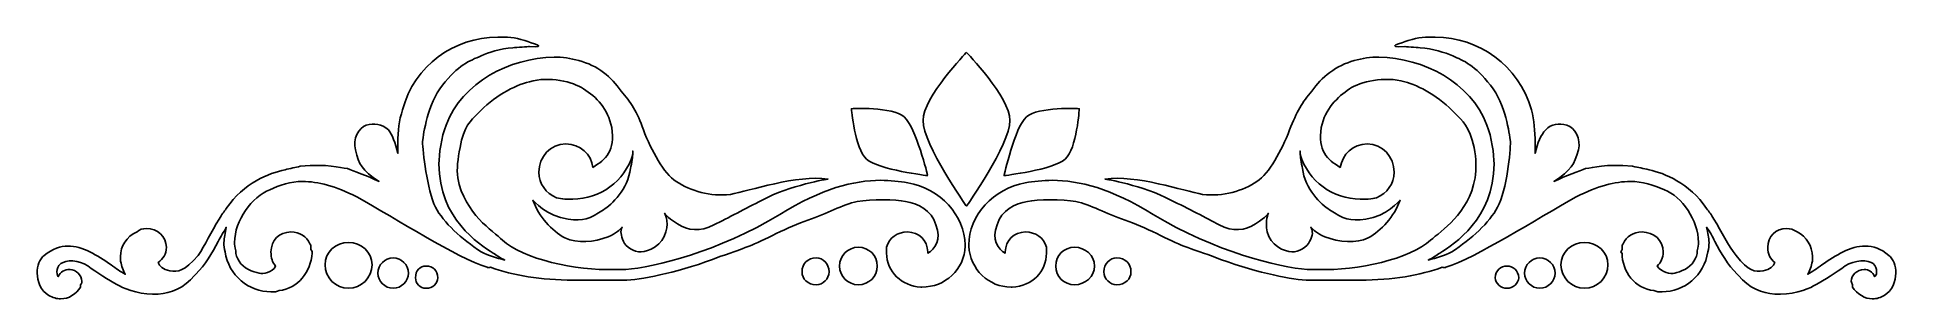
# Model space of a CAD drawing. Header units: centimetres. Extents: x -18.9 to 18.9, y -2.7 to 2.7.
import ezdxf

# ---------------------------------------------------------------- set-up
doc = ezdxf.new("R2010")
doc.units = ezdxf.units.CM
doc.header["$MEASUREMENT"] = 0
doc.layers.add('Layer 1', color=7, linetype='Continuous')

msp = doc.modelspace()

# ---------------------------------------------------------------- linework, layer by layer
at = {"layer": 'Layer 1'}
for points, knots in [([(-1.19519, -0.29867), (-1.36241, -0.27473), (-1.55365, -0.25102), (-1.74491, -0.25102), (-1.74491, -0.25102), (-2.29466, -0.25102), (-2.93974, -0.41829), (-3.80003, -0.9441), (-3.80003, -0.9441), (-5.04288, -1.70872), (-6.35731, -2.0196), (-6.93071, -2.06726), (-6.93071, -2.06726), (-7.00268, -2.06726), (-7.0743, -2.06726), (-7.16997, -2.06726), (-7.16997, -2.06726), (-7.93459, -2.09126), (-9.03385, -1.85205), (-9.44033, -1.46986), (-9.44033, -1.46986), (-9.63157, -1.27862), (-10.20535, -0.94411), (-10.34859, -0.20306), (-10.34859, -0.20306), (-10.37256, -0.01182), (-10.34859, 0.1791), (-10.30062, 0.41837), (-10.30062, 0.41837), (-10.22897, 0.84848), (-10.08538, 0.9678), (-9.94211, 1.11139), (-9.94211, 1.11139), (-9.63157, 1.4459), (-9.20144, 1.68485), (-8.89058, 1.75644), (-8.89058, 1.75644), (-8.48442, 1.87606), (-8.00626, 1.75644), (-7.79134, 1.61317), (-7.79134, 1.61317), (-7.52842, 1.44587), (-7.28924, 1.20698), (-7.21793, 0.82453), (-7.21793, 0.82453), (-7.14596, 0.34669), (-7.3372, 0.17911), (-7.60009, 0.01189), (-7.60009, 0.01189), (-7.62374, 0.27473), (-7.86301, 0.48997), (-8.14955, 0.48997), (-8.14955, 0.48997), (-8.46041, 0.48997), (-8.6993, 0.22708), (-8.6993, -0.08381), (-8.6993, -0.08381), (-8.6993, -0.3227), (-8.55603, -0.51392), (-8.34079, -0.60956), (-8.34079, -0.60956), (-8.34079, -0.60956), (-8.34079, -0.60956), (-8.34079, -0.60956), (-8.34079, -0.60956), (-8.34079, -0.60956), (-8.34079, -0.60956), (-8.34079, -0.60956), (-8.34079, -0.60956), (-8.29314, -0.60956), (-8.22154, -0.63327), (-8.17357, -0.63327), (-8.17357, -0.63327), (-8.12592, -0.63327), (-8.05427, -0.63327), (-8.0063, -0.63327), (-8.0063, -0.63327), (-7.45655, -0.63327), (-6.95474, -0.27476), (-6.78747, 0.27467), (-6.78747, 0.27467), (-6.78747, 0.29869), (-6.78747, 0.32264), (-6.78747, 0.34666), (-6.78747, 0.34666), (-6.78747, 0.22704), (-6.81149, 0.10745), (-6.83544, -0.01185), (-6.83544, -0.01185), (-6.88309, -0.41833), (-7.21797, -0.75284), (-7.38519, -0.84849), (-7.38519, -0.84849), (-7.67179, -1.03976), (-7.79135, -1.08741), (-8.10224, -1.03976), (-8.10224, -1.03976), (-8.53211, -0.99179), (-8.81894, -0.65723), (-8.81894, -0.65723), (-8.81894, -0.65723), (-8.69932, -0.9918), (-8.43678, -1.27866), (-8.17357, -1.4219), (-8.17357, -1.4219), (-7.911, -1.54152), (-7.57648, -1.51752), (-7.28925, -1.39825), (-7.28925, -1.39825), (-7.12198, -1.32628), (-7.05068, -1.25461), (-7.00271, -1.20698), (-7.00271, -1.20698), (-7.05068, -1.27866), (-7.02668, -1.37425), (-6.97871, -1.49389), (-6.97871, -1.49389), (-6.93074, -1.61316), (-6.76352, -1.70876), (-6.6202, -1.70876), (-6.6202, -1.70876), (-6.47693, -1.70876), (-6.16644, -1.56551), (-6.11842, -1.30265), (-6.11842, -1.30265), (-6.04651, -1.06339), (-6.14244, -0.92012), (-6.14244, -0.92012), (-6.14244, -0.92012), (-6.11842, -0.94412), (-6.11842, -0.99177), (-5.87921, -1.13539), (-5.87921, -1.13539), (-5.66429, -1.27866), (-5.4254, -1.30266), (-5.13854, -1.15904), (-5.13854, -1.15904), (-4.85163, -1.01577), (-4.49309, -0.8245), (-4.1586, -0.65723), (-4.1586, -0.65723), (-3.58482, -0.34669), (-2.82052, -0.22712), (-2.82052, -0.22712), (-2.82052, -0.22712), (-3.44158, -0.1315), (-4.42151, -0.46601), (-4.80397, -0.53761), (-4.80397, -0.53761), (-5.21016, -0.58563), (-5.61664, -0.46601), (-5.90318, -0.27477), (-5.90318, -0.27477), (-6.16644, -0.1075), (-6.40502, 0.34666), (-6.57226, 0.77684), (-6.57226, 0.77684), (-6.6922, 1.1353), (-6.83547, 1.35022), (-7.02671, 1.56548), (-7.02671, 1.56548), (-7.21798, 1.85202), (-7.50455, 2.09126), (-7.887, 2.18691), (-7.887, 2.18691), (-8.0543, 2.23454), (-8.22157, 2.25856), (-8.38884, 2.25856), (-8.38884, 2.25856), (-9.29713, 2.23454), (-10.25304, 1.75643), (-10.58755, 0.87249), (-10.58755, 0.87249), (-10.68317, 0.63323), (-10.73114, 0.27472), (-10.73114, 0.08379), (-10.73114, 0.08379), (-10.73114, -1.03974), (-9.91815, -1.54152), (-9.63161, -1.73276), (-9.63161, -1.73276), (-9.55964, -1.78041), (-9.48834, -1.82835), (-9.3924, -1.87603), (-9.3924, -1.87603), (-9.55962, -1.82835), (-9.72723, -1.78041), (-9.8705, -1.70873), (-9.8705, -1.70873), (-10.27666, -1.44589), (-10.63517, -1.11133), (-10.80247, -0.80047), (-10.80247, -0.80047), (-10.96969, -0.44196), (-11.06568, 0.34668), (-11.06568, 0.53761), (-11.06568, 0.53761), (-11.04168, 0.70488), (-10.96969, 1.30263), (-10.6592, 1.68482), (-10.6592, 1.68482), (-10.34866, 2.09127), (-10.10945, 2.18692), (-9.8705, 2.2822), (-9.8705, 2.2822), (-9.72723, 2.35417), (-9.48834, 2.42582), (-9.22513, 2.44979), (-9.22513, 2.44979), (-9.15382, 2.44979), (-8.91456, 2.47347), (-8.89062, 2.47347), (-8.89062, 2.47347), (-8.48446, 2.44979), (-8.84297, 2.54541), (-8.98624, 2.59306), (-8.98624, 2.59306), (-9.20148, 2.66471), (-9.34473, 2.66471), (-9.53597, 2.66471), (-9.53597, 2.66471), (-10.42023, 2.66471), (-11.2329, 2.0913), (-11.47185, 1.18299), (-11.47185, 1.18299), (-11.54347, 0.9678), (-11.56747, 0.75286), (-11.56747, 0.51396), (-11.56747, 0.51396), (-11.56747, 0.44197), (-11.56747, 0.37032), (-11.56747, 0.29872), (-11.56747, 0.29872), (-11.61544, 0.51396), (-11.68672, 0.6812), (-11.75871, 0.77688), (-11.75871, 0.77688), (-11.90198, 0.89613), (-12.04525, 0.92015), (-12.21252, 0.8725), (-12.21252, 0.8725), (-12.35611, 0.82453), (-12.49938, 0.58559), (-12.42776, 0.37035), (-12.42776, 0.37035), (-12.35611, 0.05986), (-12.30843, -0.03579), (-11.94992, -0.2747), (-11.94992, -0.2747), (-12.18887, -0.1554), (-12.47573, -0.05975), (-12.59497, -0.01178), (-12.59497, -0.01178), (-12.76224, 0.01193), (-12.9775, 0.08384), (-13.55128, 0.03587), (-13.55128, 0.03587), (-13.64658, 0.01193), (-13.76615, -0.01178), (-13.86182, -0.03575), (-13.86182, -0.03575), (-14.19633, -0.1074), (-14.69812, -0.29864), (-15.05663, -0.82445), (-15.05663, -0.82445), (-15.1046, -0.89607), (-15.15225, -0.94407), (-15.1999, -1.03972), (-15.1999, -1.03972), (-15.36717, -1.30264), (-15.48676, -1.56547), (-15.6304, -1.78039), (-15.6304, -1.78039), (-15.91694, -2.1149), (-16.03659, -2.1149), (-16.20381, -2.09125), (-16.20381, -2.09125), (-16.34745, -2.06725), (-16.41876, -1.99563), (-16.44276, -1.92398), (-16.44276, -1.92398), (-16.34746, -1.85204), (-16.27549, -1.75676), (-16.27549, -1.61312), (-16.27549, -1.61312), (-16.27549, -1.39823), (-16.46673, -1.23096), (-16.68197, -1.23096), (-16.68197, -1.23096), (-16.75357, -1.23096), (-16.82524, -1.25461), (-16.87321, -1.30264), (-16.87321, -1.30264), (-17.08816, -1.39823), (-17.20778, -1.58918), (-17.20778, -1.80442), (-17.20778, -1.80442), (-17.20778, -1.85207), (-17.20778, -1.87604), (-17.20778, -1.90004), (-17.20778, -1.90004), (-17.18376, -1.99563), (-17.15976, -2.09128), (-17.11179, -2.1629), (-17.11179, -2.1629), (-17.20778, -2.11493), (-17.30308, -2.04331), (-17.39902, -1.97163), (-17.39902, -1.97163), (-17.68556, -1.78039), (-17.9724, -1.58917), (-18.28328, -1.58917), (-18.28328, -1.58917), (-18.4266, -1.58917), (-18.59382, -1.63714), (-18.76112, -1.78041), (-18.76112, -1.78041), (-18.85671, -1.85204), (-18.90436, -1.99563), (-18.90436, -2.1389), (-18.90436, -2.1389), (-18.90436, -2.3062), (-18.83271, -2.49744), (-18.66547, -2.59306), (-18.66547, -2.59306), (-18.59382, -2.64071), (-18.49817, -2.66471), (-18.42658, -2.66471), (-18.42658, -2.66471), (-18.42658, -2.66471), (-18.42658, -2.66471), (-18.42658, -2.66471), (-18.42658, -2.66471), (-18.25928, -2.66471), (-18.11601, -2.56904), (-18.02005, -2.42576), (-18.02005, -2.42576), (-18.02005, -2.40182), (-18.02005, -2.40182), (-18.02005, -2.37779), (-18.02005, -2.37779), (-17.99608, -2.35414), (-17.99608, -2.33014), (-17.99608, -2.30619), (-17.99608, -2.30619), (-17.99608, -2.18686), (-18.11602, -2.06724), (-18.23529, -2.06724), (-18.23529, -2.06724), (-18.35459, -2.06724), (-18.42658, -2.11489), (-18.47418, -2.21056), (-18.47418, -2.21056), (-18.52183, -2.16286), (-18.52183, -1.97161), (-18.37856, -1.92396), (-18.37856, -1.92396), (-18.23529, -1.85202), (-17.97237, -1.90002), (-17.80515, -2.04329), (-17.80515, -2.04329), (-17.61391, -2.18688), (-17.35102, -2.33015), (-17.23169, -2.4018), (-17.23169, -2.4018), (-17.0881, -2.47342), (-16.75353, -2.59307), (-16.44273, -2.56902), (-16.44273, -2.56902), (-16.18016, -2.54537), (-15.91692, -2.44977), (-15.702, -2.18688), (-15.702, -2.18688), (-15.67806, -2.16288), (-15.67806, -2.16288), (-15.67806, -2.16288), (-15.67806, -2.16288), (-15.48677, -1.97161), (-15.34349, -1.73275), (-15.2239, -1.49385), (-15.2239, -1.49385), (-15.17625, -1.39823), (-15.1046, -1.30261), (-15.05663, -1.20694), (-15.05663, -1.20694), (-15.08063, -1.32627), (-15.1046, -1.42186), (-15.1046, -1.51748), (-15.1046, -1.51748), (-15.1046, -1.58916), (-15.1046, -1.6371), (-15.08063, -1.70872), (-15.08063, -1.70872), (-15.00866, -2.18688), (-14.60279, -2.52139), (-14.14834, -2.52139), (-14.14834, -2.52139), (-14.14834, -2.52139), (-14.14834, -2.52139), (-14.12434, -2.52139), (-14.12434, -2.52139), (-14.07701, -2.52139), (-14.02904, -2.52139), (-13.98107, -2.49745), (-13.98107, -2.49745), (-13.59859, -2.4498), (-13.33602, -2.11492), (-13.31199, -1.73278), (-13.31199, -1.73278), (-13.31199, -1.73278), (-13.31199, -1.73278), (-13.31199, -1.70876), (-13.31199, -1.70876), (-13.31199, -1.68482), (-13.31199, -1.68482), (-13.33599, -1.66111), (-13.33599, -1.66111), (-13.33599, -1.66111), (-13.33599, -1.66111), (-13.33599, -1.63717), (-13.33599, -1.63717), (-13.33599, -1.63717), (-13.33599, -1.63717), (-13.33599, -1.61317), (-13.33599, -1.61317), (-13.33599, -1.61317), (-13.33599, -1.61317), (-13.33599, -1.58923), (-13.33599, -1.58923), (-13.33599, -1.58923), (-13.33599, -1.56552), (-13.36001, -1.54155), (-13.36001, -1.54155), (-13.40761, -1.39828), (-13.5749, -1.30268), (-13.74217, -1.30268), (-13.74217, -1.30268), (-13.98106, -1.30268), (-14.14833, -1.4699), (-14.14833, -1.70879), (-14.14833, -1.70879), (-14.14833, -1.82841), (-14.12433, -1.92406), (-14.05303, -1.9957), (-14.05303, -1.9957), (-14.12434, -2.13897), (-14.31558, -2.16294), (-14.38754, -2.13897), (-14.38754, -2.13897), (-14.50684, -2.11497), (-14.72211, -2.04338), (-14.7937, -1.9001), (-14.7937, -1.9001), (-14.84135, -1.82842), (-14.86535, -1.75683), (-14.86535, -1.68483), (-14.86535, -1.68483), (-14.88932, -1.61318), (-14.88932, -1.56553), (-14.88932, -1.51756), (-14.88932, -1.51756), (-14.88932, -1.06343), (-14.53081, -0.58564), (-14.17227, -0.442), (-14.17227, -0.442), (-13.98103, -0.3467), (-13.74214, -0.27478), (-13.50324, -0.27478), (-13.50324, -0.27478), (-13.1927, -0.27478), (-12.83416, -0.3704), (-12.40366, -0.58567), (-12.40366, -0.58567), (-11.59131, -1.0398), (-10.37251, -1.82844), (-9.75082, -2.01969), (-9.75082, -2.01969), (-9.72711, -2.0434), (-9.70317, -2.01969), (-9.67946, -2.01969), (-9.67946, -2.01969), (-9.22501, -2.18696), (-8.65155, -2.28258), (-8.00618, -2.28258), (-8.00618, -2.28258), (-8.00618, -2.28258), (-8.00618, -2.28258), (-8.00618, -2.28258), (-8.00618, -2.28258), (-7.88685, -2.28258), (-7.76729, -2.28258), (-7.64767, -2.28258), (-7.64767, -2.28258), (-7.4804, -2.28258), (-7.31316, -2.28258), (-7.16989, -2.28258), (-7.16989, -2.28258), (-7.07422, -2.28258), (-7.00259, -2.28258), (-6.90697, -2.28258), (-6.90697, -2.28258), (-6.52444, -2.25864), (-5.80778, -2.11499), (-5.01877, -1.8045), (-5.01877, -1.8045), (-4.66023, -1.68488), (-4.66023, -1.68488), (-4.42137, -1.58926), (-4.42137, -1.58926), (-4.15845, -1.49393), (-3.6087, -1.18307), (-3.22651, -1.06345), (-3.22651, -1.06345), (-2.82037, -0.92018), (-2.53317, -0.75291), (-2.22263, -0.68129), (-2.22263, -0.68129), (-1.93609, -0.63332), (-1.43396, -0.63332), (-1.24306, -0.68129), (-1.24306, -0.68129), (-0.97985, -0.72897), (-0.71725, -0.84853), (-0.62134, -1.1591), (-0.62134, -1.1591), (-0.50201, -1.44601), (-0.64528, -1.6612), (-0.78856, -1.73288), (-0.78856, -1.73288), (-0.78856, -1.70886), (-0.78856, -1.70886), (-0.78856, -1.70886), (-0.78856, -1.70886), (-0.78856, -1.46999), (-0.97983, -1.30275), (-1.19509, -1.30275), (-1.19509, -1.30275), (-1.41028, -1.30275), (-1.57755, -1.422), (-1.62522, -1.61324), (-1.62522, -1.61324), (-1.62522, -1.66121), (-1.62522, -1.70883), (-1.62522, -1.73286), (-1.62522, -1.73286), (-1.62522, -2.115), (-1.31433, -2.40191), (-0.9322, -2.42586), (-0.9322, -2.42586), (-0.9322, -2.42586), (-0.90822, -2.42587), (-0.90822, -2.42587), (-0.90822, -2.42587), (-0.43006, -2.42587), (-0.0479, -2.06736), (-0.02393, -1.58928), (-0.02393, -1.58928), (-0.02393, -1.58928), (-0.02393, -1.56557), (-0.02393, -1.56557), (-0.02393, -1.56557), (-0.04798, -0.96804), (-0.52611, -0.41829), (-1.19519, -0.29867)], [0, 0, 0, 0, 0.00704225, 0.00704225, 0.00704225, 0.00704225, 0.01408451, 0.01408451, 0.01408451, 0.01408451, 0.02112676, 0.02112676, 0.02112676, 0.02112676, 0.02816901, 0.02816901, 0.02816901, 0.02816901, 0.03521127, 0.03521127, 0.03521127, 0.03521127, 0.04225352, 0.04225352, 0.04225352, 0.04225352, 0.04929577, 0.04929577, 0.04929577, 0.04929577, 0.05633803, 0.05633803, 0.05633803, 0.05633803, 0.06338028, 0.06338028, 0.06338028, 0.06338028, 0.07042254, 0.07042254, 0.07042254, 0.07042254, 0.07746479, 0.07746479, 0.07746479, 0.07746479, 0.08450704, 0.08450704, 0.08450704, 0.08450704, 0.0915493, 0.0915493, 0.0915493, 0.0915493, 0.09859155, 0.09859155, 0.09859155, 0.09859155, 0.1056338, 0.1056338, 0.1056338, 0.1056338, 0.11267606, 0.11267606, 0.11267606, 0.11267606, 0.11971831, 0.11971831, 0.11971831, 0.11971831, 0.12676056, 0.12676056, 0.12676056, 0.12676056, 0.13380282, 0.13380282, 0.13380282, 0.13380282, 0.14084507, 0.14084507, 0.14084507, 0.14084507, 0.14788732, 0.14788732, 0.14788732, 0.14788732, 0.15492958, 0.15492958, 0.15492958, 0.15492958, 0.16197183, 0.16197183, 0.16197183, 0.16197183, 0.16901408, 0.16901408, 0.16901408, 0.16901408, 0.17605634, 0.17605634, 0.17605634, 0.17605634, 0.18309859, 0.18309859, 0.18309859, 0.18309859, 0.19014085, 0.19014085, 0.19014085, 0.19014085, 0.1971831, 0.1971831, 0.1971831, 0.1971831, 0.20422535, 0.20422535, 0.20422535, 0.20422535, 0.21126761, 0.21126761, 0.21126761, 0.21126761, 0.21830986, 0.21830986, 0.21830986, 0.21830986, 0.22535211, 0.22535211, 0.22535211, 0.22535211, 0.23239437, 0.23239437, 0.23239437, 0.23239437, 0.23943662, 0.23943662, 0.23943662, 0.23943662, 0.24647887, 0.24647887, 0.24647887, 0.24647887, 0.25352113, 0.25352113, 0.25352113, 0.25352113, 0.26056338, 0.26056338, 0.26056338, 0.26056338, 0.26760563, 0.26760563, 0.26760563, 0.26760563, 0.27464789, 0.27464789, 0.27464789, 0.27464789, 0.28169014, 0.28169014, 0.28169014, 0.28169014, 0.28873239, 0.28873239, 0.28873239, 0.28873239, 0.29577465, 0.29577465, 0.29577465, 0.29577465, 0.3028169, 0.3028169, 0.3028169, 0.3028169, 0.30985915, 0.30985915, 0.30985915, 0.30985915, 0.31690141, 0.31690141, 0.31690141, 0.31690141, 0.32394366, 0.32394366, 0.32394366, 0.32394366, 0.33098592, 0.33098592, 0.33098592, 0.33098592, 0.33802817, 0.33802817, 0.33802817, 0.33802817, 0.34507042, 0.34507042, 0.34507042, 0.34507042, 0.35211268, 0.35211268, 0.35211268, 0.35211268, 0.35915493, 0.35915493, 0.35915493, 0.35915493, 0.36619718, 0.36619718, 0.36619718, 0.36619718, 0.37323944, 0.37323944, 0.37323944, 0.37323944, 0.38028169, 0.38028169, 0.38028169, 0.38028169, 0.38732394, 0.38732394, 0.38732394, 0.38732394, 0.3943662, 0.3943662, 0.3943662, 0.3943662, 0.40140845, 0.40140845, 0.40140845, 0.40140845, 0.4084507, 0.4084507, 0.4084507, 0.4084507, 0.41549296, 0.41549296, 0.41549296, 0.41549296, 0.42253521, 0.42253521, 0.42253521, 0.42253521, 0.42957746, 0.42957746, 0.42957746, 0.42957746, 0.43661972, 0.43661972, 0.43661972, 0.43661972, 0.44366197, 0.44366197, 0.44366197, 0.44366197, 0.45070423, 0.45070423, 0.45070423, 0.45070423, 0.45774648, 0.45774648, 0.45774648, 0.45774648, 0.46478873, 0.46478873, 0.46478873, 0.46478873, 0.47183099, 0.47183099, 0.47183099, 0.47183099, 0.47887324, 0.47887324, 0.47887324, 0.47887324, 0.48591549, 0.48591549, 0.48591549, 0.48591549, 0.49295775, 0.49295775, 0.49295775, 0.49295775, 0.5, 0.5, 0.5, 0.5, 0.50704225, 0.50704225, 0.50704225, 0.50704225, 0.51408451, 0.51408451, 0.51408451, 0.51408451, 0.52112676, 0.52112676, 0.52112676, 0.52112676, 0.52816901, 0.52816901, 0.52816901, 0.52816901, 0.53521127, 0.53521127, 0.53521127, 0.53521127, 0.54225352, 0.54225352, 0.54225352, 0.54225352, 0.54929577, 0.54929577, 0.54929577, 0.54929577, 0.55633803, 0.55633803, 0.55633803, 0.55633803, 0.56338028, 0.56338028, 0.56338028, 0.56338028, 0.57042254, 0.57042254, 0.57042254, 0.57042254, 0.57746479, 0.57746479, 0.57746479, 0.57746479, 0.58450704, 0.58450704, 0.58450704, 0.58450704, 0.5915493, 0.5915493, 0.5915493, 0.5915493, 0.59859155, 0.59859155, 0.59859155, 0.59859155, 0.6056338, 0.6056338, 0.6056338, 0.6056338, 0.61267606, 0.61267606, 0.61267606, 0.61267606, 0.61971831, 0.61971831, 0.61971831, 0.61971831, 0.62676056, 0.62676056, 0.62676056, 0.62676056, 0.63380282, 0.63380282, 0.63380282, 0.63380282, 0.64084507, 0.64084507, 0.64084507, 0.64084507, 0.64788732, 0.64788732, 0.64788732, 0.64788732, 0.65492958, 0.65492958, 0.65492958, 0.65492958, 0.66197183, 0.66197183, 0.66197183, 0.66197183, 0.66901408, 0.66901408, 0.66901408, 0.66901408, 0.67605634, 0.67605634, 0.67605634, 0.67605634, 0.68309859, 0.68309859, 0.68309859, 0.68309859, 0.69014085, 0.69014085, 0.69014085, 0.69014085, 0.6971831, 0.6971831, 0.6971831, 0.6971831, 0.70422535, 0.70422535, 0.70422535, 0.70422535, 0.71126761, 0.71126761, 0.71126761, 0.71126761, 0.71830986, 0.71830986, 0.71830986, 0.71830986, 0.72535211, 0.72535211, 0.72535211, 0.72535211, 0.73239437, 0.73239437, 0.73239437, 0.73239437, 0.73943662, 0.73943662, 0.73943662, 0.73943662, 0.74647887, 0.74647887, 0.74647887, 0.74647887, 0.75352113, 0.75352113, 0.75352113, 0.75352113, 0.76056338, 0.76056338, 0.76056338, 0.76056338, 0.76760563, 0.76760563, 0.76760563, 0.76760563, 0.77464789, 0.77464789, 0.77464789, 0.77464789, 0.78169014, 0.78169014, 0.78169014, 0.78169014, 0.78873239, 0.78873239, 0.78873239, 0.78873239, 0.79577465, 0.79577465, 0.79577465, 0.79577465, 0.8028169, 0.8028169, 0.8028169, 0.8028169, 0.80985915, 0.80985915, 0.80985915, 0.80985915, 0.81690141, 0.81690141, 0.81690141, 0.81690141, 0.82394366, 0.82394366, 0.82394366, 0.82394366, 0.83098592, 0.83098592, 0.83098592, 0.83098592, 0.83802817, 0.83802817, 0.83802817, 0.83802817, 0.84507042, 0.84507042, 0.84507042, 0.84507042, 0.85211268, 0.85211268, 0.85211268, 0.85211268, 0.85915493, 0.85915493, 0.85915493, 0.85915493, 0.86619718, 0.86619718, 0.86619718, 0.86619718, 0.87323944, 0.87323944, 0.87323944, 0.87323944, 0.88028169, 0.88028169, 0.88028169, 0.88028169, 0.88732394, 0.88732394, 0.88732394, 0.88732394, 0.8943662, 0.8943662, 0.8943662, 0.8943662, 0.90140845, 0.90140845, 0.90140845, 0.90140845, 0.9084507, 0.9084507, 0.9084507, 0.9084507, 0.91549296, 0.91549296, 0.91549296, 0.91549296, 0.92253521, 0.92253521, 0.92253521, 0.92253521, 0.92957746, 0.92957746, 0.92957746, 0.92957746, 0.93661972, 0.93661972, 0.93661972, 0.93661972, 0.94366197, 0.94366197, 0.94366197, 0.94366197, 0.95070423, 0.95070423, 0.95070423, 0.95070423, 0.95774648, 0.95774648, 0.95774648, 0.95774648, 0.96478873, 0.96478873, 0.96478873, 0.96478873, 0.97183099, 0.97183099, 0.97183099, 0.97183099, 0.97887324, 0.97887324, 0.97887324, 0.97887324, 0.98591549, 0.98591549, 0.98591549, 0.98591549, 1, 1, 1, 1]), ([(18.76077, -1.78039), (18.5935, -1.63712), (18.44991, -1.58915), (18.28264, -1.58915), (18.28264, -1.58915), (17.97207, -1.58915), (17.68521, -1.78039), (17.39835, -1.97161), (17.39835, -1.97161), (17.30305, -2.04329), (17.20708, -2.11488), (17.11175, -2.16288), (17.11175, -2.16288), (17.15943, -2.09126), (17.18343, -1.99564), (17.20708, -1.90002), (17.20708, -1.90002), (17.20708, -1.87602), (17.20708, -1.85205), (17.20708, -1.8044), (17.20708, -1.8044), (17.20708, -1.58916), (17.08781, -1.39821), (16.89659, -1.30262), (16.89659, -1.30262), (16.82491, -1.2546), (16.75327, -1.23094), (16.68132, -1.23094), (16.68132, -1.23094), (16.4664, -1.23094), (16.29913, -1.39821), (16.29913, -1.6131), (16.29913, -1.6131), (16.29913, -1.75674), (16.34678, -1.85202), (16.44277, -1.92396), (16.44277, -1.92396), (16.41877, -1.99561), (16.34678, -2.06723), (16.20351, -2.09123), (16.20351, -2.09123), (16.03624, -2.11488), (15.91697, -2.11488), (15.65376, -1.78037), (15.65376, -1.78037), (15.48649, -1.56545), (15.36724, -1.30259), (15.19995, -1.0397), (15.19995, -1.0397), (15.15198, -0.94408), (15.10401, -0.89606), (15.05636, -0.82443), (15.05636, -0.82443), (14.69785, -0.29862), (14.19604, -0.10741), (13.88518, -0.03573), (13.88518, -0.03573), (13.76588, -0.01176), (13.67026, 0.01192), (13.55067, 0.03589), (13.55067, 0.03589), (12.97721, 0.08386), (12.76195, 0.01195), (12.59468, -0.01176), (12.59468, -0.01176), (12.47509, -0.05973), (12.18852, -0.15535), (11.94931, -0.27468), (11.94931, -0.27468), (12.30782, -0.03573), (12.35579, 0.05989), (12.45141, 0.37037), (12.45141, 0.37037), (12.49909, 0.58561), (12.37981, 0.82455), (12.21254, 0.87252), (12.21254, 0.87252), (12.04527, 0.92017), (11.90168, 0.89617), (11.78204, 0.7769), (11.78204, 0.7769), (11.68671, 0.68123), (11.61482, 0.51398), (11.56715, 0.29874), (11.56715, 0.29874), (11.56715, 0.37036), (11.56715, 0.44201), (11.56715, 0.51398), (11.56715, 0.51398), (11.56715, 0.75287), (11.54315, 0.96779), (11.4955, 1.18301), (11.4955, 1.18301), (11.23226, 2.09131), (10.41991, 2.66471), (9.53565, 2.66471), (9.53565, 2.66471), (9.34438, 2.66471), (9.20108, 2.66471), (8.9859, 2.59306), (8.9859, 2.59306), (8.8426, 2.54541), (8.48412, 2.44979), (8.91425, 2.47347), (8.91425, 2.47347), (8.91425, 2.47347), (9.15314, 2.44979), (9.22511, 2.44979), (9.22511, 2.44979), (9.48771, 2.42579), (9.72692, 2.35417), (9.89419, 2.2822), (9.89419, 2.2822), (10.10943, 2.18692), (10.348, 2.09128), (10.65886, 1.68482), (10.65886, 1.68482), (10.96967, 1.3026), (11.04134, 0.70488), (11.065, 0.53761), (11.065, 0.53761), (11.065, 0.34669), (10.99369, -0.44196), (10.80245, -0.80047), (10.80245, -0.80047), (10.63518, -1.11133), (10.27667, -1.44592), (9.87019, -1.70873), (9.87019, -1.70873), (9.72692, -1.78041), (9.55965, -1.82835), (9.39238, -1.87603), (9.39238, -1.87603), (9.48771, -1.82835), (9.55962, -1.78041), (9.63127, -1.73276), (9.63127, -1.73276), (9.91813, -1.54149), (10.73046, -1.03974), (10.73046, 0.08379), (10.73046, 0.08379), (10.73046, 0.27471), (10.68281, 0.63322), (10.58721, 0.87249), (10.58721, 0.87249), (10.25267, 1.75644), (9.29641, 2.23454), (8.38842, 2.25856), (8.38842, 2.25856), (8.2212, 2.25856), (8.05391, 2.23454), (7.88632, 2.18691), (7.88632, 2.18691), (7.52813, 2.09126), (7.21724, 1.85203), (7.026, 1.56548), (7.026, 1.56548), (6.83476, 1.35024), (6.71546, 1.13529), (6.57219, 0.77684), (6.57219, 0.77684), (6.40497, 0.34665), (6.16571, -0.10748), (5.90316, -0.27477), (5.90316, -0.27477), (5.63995, -0.46601), (5.20977, -0.58566), (4.8036, -0.53761), (4.8036, -0.53761), (4.42112, -0.46601), (3.4415, -0.1315), (2.81978, -0.22712), (2.81978, -0.22712), (2.81978, -0.22712), (3.58477, -0.34669), (4.15823, -0.65723), (4.15823, -0.65723), (4.51677, -0.8245), (4.87528, -1.01577), (5.13817, -1.15904), (5.13817, -1.15904), (5.42503, -1.30268), (5.66392, -1.27866), (5.87916, -1.13539), (5.87916, -1.13539), (6.11805, -0.99177), (6.11805, -0.94412), (6.14176, -0.92012), (6.14176, -0.92012), (6.14176, -0.92012), (6.07043, -1.06339), (6.11805, -1.30265), (6.11805, -1.30265), (6.1657, -1.56551), (6.47656, -1.70876), (6.61983, -1.70876), (6.61983, -1.70876), (6.76347, -1.70876), (6.93069, -1.61317), (6.97837, -1.49389), (6.97837, -1.49389), (7.05002, -1.37427), (7.05002, -1.27865), (7.00237, -1.20698), (7.00237, -1.20698), (7.05002, -1.25463), (7.12196, -1.32631), (7.28923, -1.39825), (7.28923, -1.39825), (7.57577, -1.51752), (7.93428, -1.54152), (8.17355, -1.4219), (8.17355, -1.4219), (8.4361, -1.27865), (8.6993, -0.99177), (8.8186, -0.65723), (8.8186, -0.65723), (8.8186, -0.65723), (8.53208, -0.9918), (8.1256, -1.03976), (8.1256, -1.03976), (7.79101, -1.08741), (7.67144, -1.03976), (7.38453, -0.84849), (7.38453, -0.84849), (7.21726, -0.75287), (6.88275, -0.41836), (6.83481, -0.01185), (6.83481, -0.01185), (6.81116, 0.10745), (6.78713, 0.22704), (6.78713, 0.34666), (6.78713, 0.34666), (6.78713, 0.32264), (6.78713, 0.29869), (6.78713, 0.27467), (6.78713, 0.27467), (6.95474, -0.27476), (7.45653, -0.63327), (8.00628, -0.63327), (8.00628, -0.63327), (8.07756, -0.63327), (8.12561, -0.63327), (8.17355, -0.63327), (8.17355, -0.63327), (8.24483, -0.63327), (8.29282, -0.60956), (8.34077, -0.60956), (8.34077, -0.60956), (8.34077, -0.60956), (8.34077, -0.60956), (8.34077, -0.60956), (8.34077, -0.60956), (8.34077, -0.60956), (8.34077, -0.60956), (8.34077, -0.60956), (8.34077, -0.60956), (8.55572, -0.51394), (8.69931, -0.3227), (8.69931, -0.08381), (8.69931, -0.08381), (8.69931, 0.22708), (8.4601, 0.48997), (8.14956, 0.48997), (8.14956, 0.48997), (7.8627, 0.48997), (7.64775, 0.27473), (7.59981, 0.01189), (7.59981, 0.01189), (7.33689, 0.17911), (7.14568, 0.34672), (7.21728, 0.82453), (7.21728, 0.82453), (7.28927, 1.20701), (7.55187, 1.44588), (7.79106, 1.61317), (7.79106, 1.61317), (8.00633, 1.75644), (8.50811, 1.87606), (8.91427, 1.75644), (8.91427, 1.75644), (9.20113, 1.68482), (9.63132, 1.44587), (9.94218, 1.11139), (9.94218, 1.11139), (10.08545, 0.9678), (10.22872, 0.84847), (10.32434, 0.41837), (10.32434, 0.41837), (10.37199, 0.17911), (10.37199, -0.01182), (10.34805, -0.20306), (10.34805, -0.20306), (10.20478, -0.94411), (9.65497, -1.27862), (9.44011, -1.46986), (9.44011, -1.46986), (9.03392, -1.85205), (7.93437, -2.09126), (7.16972, -2.06726), (7.16972, -2.06726), (7.07405, -2.06726), (7.00245, -2.06726), (6.93077, -2.06726), (6.93077, -2.06726), (6.35705, -2.01961), (5.04257, -1.70872), (3.7998, -0.9441), (3.7998, -0.9441), (2.93948, -0.41829), (2.29411, -0.25102), (1.7443, -0.25102), (1.7443, -0.25102), (1.55335, -0.25102), (1.36214, -0.27473), (1.19484, -0.29867), (1.19484, -0.29867), (0.54944, -0.41829), (0.04769, -0.96804), (0.04769, -1.56547), (0.04769, -1.56547), (0.04769, -1.56547), (0.04769, -1.58918), (0.04769, -1.58918), (0.04769, -1.58918), (0.07169, -2.06726), (0.45417, -2.42577), (0.90801, -2.42577), (0.90801, -2.42577), (0.90801, -2.42577), (0.93198, -2.42577), (0.93198, -2.42577), (0.93198, -2.42577), (1.33846, -2.40183), (1.625, -2.11491), (1.625, -1.73277), (1.625, -1.73277), (1.625, -1.70875), (1.625, -1.66109), (1.625, -1.61315), (1.625, -1.61315), (1.57703, -1.42188), (1.40973, -1.30266), (1.19481, -1.30266), (1.19481, -1.30266), (0.97994, -1.30266), (0.78862, -1.46988), (0.78862, -1.70877), (0.78862, -1.70877), (0.78862, -1.70877), (0.78862, -1.70877), (0.78862, -1.73279), (0.78862, -1.73279), (0.64503, -1.66111), (0.50176, -1.44593), (0.6214, -1.15901), (0.6214, -1.15901), (0.71673, -0.84847), (0.97994, -0.72888), (1.24246, -0.6812), (1.24246, -0.6812), (1.43373, -0.63323), (1.95951, -0.63323), (2.2224, -0.6812), (2.2224, -0.6812), (2.53326, -0.75282), (2.8198, -0.92009), (3.22628, -1.06336), (3.22628, -1.06336), (3.60881, -1.18298), (4.15825, -1.49386), (4.42114, -1.58917), (4.42114, -1.58917), (4.66035, -1.68476), (4.684, -1.68476), (5.01886, -1.80441), (5.01886, -1.80441), (5.83121, -2.1149), (6.52423, -2.25854), (6.90677, -2.28249), (6.90677, -2.28249), (7.00239, -2.28249), (7.07399, -2.28249), (7.16969, -2.28249), (7.16969, -2.28249), (7.31328, -2.28249), (7.4805, -2.28249), (7.64777, -2.28249), (7.64777, -2.28249), (7.7671, -2.28249), (7.88637, -2.28249), (8.00631, -2.28249), (8.00631, -2.28249), (8.00631, -2.28249), (8.00631, -2.28249), (8.00631, -2.28249), (8.00631, -2.28249), (8.67536, -2.28249), (9.22511, -2.1869), (9.67895, -2.0196), (9.67895, -2.0196), (9.70297, -2.0196), (9.72692, -2.04331), (9.75094, -2.0196), (9.75094, -2.0196), (10.372, -1.82833), (11.5908, -1.03972), (12.40378, -0.58558), (12.40378, -0.58558), (12.83365, -0.37031), (13.19216, -0.27469), (13.50299, -0.27469), (13.50299, -0.27469), (13.74191, -0.27469), (13.98112, -0.3466), (14.19604, -0.44191), (14.19604, -0.44191), (14.55458, -0.58555), (14.88906, -1.06334), (14.88906, -1.51747), (14.88906, -1.51747), (14.88906, -1.56544), (14.88906, -1.61309), (14.86541, -1.68474), (14.86541, -1.68474), (14.86541, -1.75673), (14.84141, -1.82833), (14.79344, -1.90001), (14.79344, -1.90001), (14.72176, -2.04328), (14.5069, -2.11488), (14.41091, -2.13888), (14.41091, -2.13888), (14.31558, -2.16285), (14.14836, -2.13888), (14.05243, -1.99561), (14.05243, -1.99561), (14.12437, -1.92396), (14.17202, -1.82834), (14.17202, -1.7087), (14.17202, -1.7087), (14.17202, -1.46983), (13.9811, -1.30259), (13.74189, -1.30259), (13.74189, -1.30259), (13.57462, -1.30259), (13.40732, -1.39818), (13.35938, -1.54146), (13.35938, -1.54146), (13.33541, -1.56543), (13.33541, -1.58914), (13.33541, -1.58914), (13.33541, -1.58914), (13.33541, -1.61308), (13.33541, -1.61308), (13.33541, -1.61308), (13.33541, -1.61308), (13.33541, -1.63708), (13.33541, -1.63708), (13.33541, -1.63708), (13.33541, -1.63708), (13.33541, -1.66102), (13.33541, -1.66102), (13.33541, -1.66102), (13.33541, -1.66102), (13.33541, -1.68473), (13.3117, -1.68473), (13.3117, -1.70867), (13.3117, -1.70867), (13.3117, -1.73269), (13.33541, -1.73269), (13.33541, -1.73269), (13.33541, -1.73269), (13.33541, -2.11483), (13.59862, -2.44974), (13.9811, -2.49736), (13.9811, -2.49736), (14.02875, -2.5213), (14.10043, -2.5213), (14.14837, -2.5213), (14.14837, -2.5213), (14.14837, -2.5213), (14.14837, -2.5213), (14.14837, -2.5213), (14.14837, -2.5213), (14.60218, -2.5213), (15.00869, -2.18679), (15.08031, -1.70863), (15.08031, -1.70863), (15.10399, -1.63703), (15.10399, -1.58906), (15.10399, -1.51739), (15.10399, -1.51739), (15.10399, -1.42177), (15.08031, -1.32615), (15.05634, -1.20685), (15.05634, -1.20685), (15.12796, -1.30252), (15.17596, -1.39812), (15.22356, -1.49376), (15.22356, -1.49376), (15.34318, -1.73265), (15.48648, -1.97154), (15.67777, -2.16279), (15.67777, -2.16279), (15.67777, -2.16279), (15.67777, -2.16279), (15.70171, -2.18679), (15.70171, -2.18679), (15.91695, -2.44971), (16.17955, -2.5453), (16.44276, -2.56893), (16.44276, -2.56893), (16.75325, -2.59295), (17.11176, -2.47334), (17.23109, -2.40171), (17.23109, -2.40171), (17.35071, -2.33006), (17.61357, -2.18679), (17.80487, -2.0432), (17.80487, -2.0432), (17.97209, -1.89993), (18.25863, -1.85193), (18.40227, -1.92387), (18.40227, -1.92387), (18.52189, -1.97152), (18.54586, -2.16276), (18.47389, -2.21047), (18.47389, -2.21047), (18.42624, -2.1148), (18.35462, -2.06715), (18.25862, -2.06715), (18.25862, -2.06715), (18.11535, -2.06715), (17.9961, -2.18677), (17.9961, -2.3061), (17.9961, -2.3061), (17.9961, -2.33004), (18.0201, -2.35407), (18.0201, -2.3777), (18.0201, -2.3777), (18.0201, -2.4017), (18.0201, -2.4017), (18.0201, -2.42567), (18.0201, -2.42567), (18.11535, -2.56894), (18.28265, -2.66462), (18.42624, -2.66462), (18.42624, -2.66462), (18.42624, -2.66462), (18.42624, -2.66462), (18.42624, -2.66462), (18.42624, -2.66462), (18.52189, -2.66462), (18.59351, -2.64062), (18.66516, -2.59297), (18.66516, -2.59297), (18.83238, -2.49735), (18.90437, -2.30611), (18.90437, -2.13881), (18.90437, -2.13881), (18.90436, -1.99563), (18.85639, -1.85204), (18.76077, -1.78039)], [0, 0, 0, 0, 0.00704225, 0.00704225, 0.00704225, 0.00704225, 0.01408451, 0.01408451, 0.01408451, 0.01408451, 0.02112676, 0.02112676, 0.02112676, 0.02112676, 0.02816901, 0.02816901, 0.02816901, 0.02816901, 0.03521127, 0.03521127, 0.03521127, 0.03521127, 0.04225352, 0.04225352, 0.04225352, 0.04225352, 0.04929577, 0.04929577, 0.04929577, 0.04929577, 0.05633803, 0.05633803, 0.05633803, 0.05633803, 0.06338028, 0.06338028, 0.06338028, 0.06338028, 0.07042254, 0.07042254, 0.07042254, 0.07042254, 0.07746479, 0.07746479, 0.07746479, 0.07746479, 0.08450704, 0.08450704, 0.08450704, 0.08450704, 0.0915493, 0.0915493, 0.0915493, 0.0915493, 0.09859155, 0.09859155, 0.09859155, 0.09859155, 0.1056338, 0.1056338, 0.1056338, 0.1056338, 0.11267606, 0.11267606, 0.11267606, 0.11267606, 0.11971831, 0.11971831, 0.11971831, 0.11971831, 0.12676056, 0.12676056, 0.12676056, 0.12676056, 0.13380282, 0.13380282, 0.13380282, 0.13380282, 0.14084507, 0.14084507, 0.14084507, 0.14084507, 0.14788732, 0.14788732, 0.14788732, 0.14788732, 0.15492958, 0.15492958, 0.15492958, 0.15492958, 0.16197183, 0.16197183, 0.16197183, 0.16197183, 0.16901408, 0.16901408, 0.16901408, 0.16901408, 0.17605634, 0.17605634, 0.17605634, 0.17605634, 0.18309859, 0.18309859, 0.18309859, 0.18309859, 0.19014085, 0.19014085, 0.19014085, 0.19014085, 0.1971831, 0.1971831, 0.1971831, 0.1971831, 0.20422535, 0.20422535, 0.20422535, 0.20422535, 0.21126761, 0.21126761, 0.21126761, 0.21126761, 0.21830986, 0.21830986, 0.21830986, 0.21830986, 0.22535211, 0.22535211, 0.22535211, 0.22535211, 0.23239437, 0.23239437, 0.23239437, 0.23239437, 0.23943662, 0.23943662, 0.23943662, 0.23943662, 0.24647887, 0.24647887, 0.24647887, 0.24647887, 0.25352113, 0.25352113, 0.25352113, 0.25352113, 0.26056338, 0.26056338, 0.26056338, 0.26056338, 0.26760563, 0.26760563, 0.26760563, 0.26760563, 0.27464789, 0.27464789, 0.27464789, 0.27464789, 0.28169014, 0.28169014, 0.28169014, 0.28169014, 0.28873239, 0.28873239, 0.28873239, 0.28873239, 0.29577465, 0.29577465, 0.29577465, 0.29577465, 0.3028169, 0.3028169, 0.3028169, 0.3028169, 0.30985915, 0.30985915, 0.30985915, 0.30985915, 0.31690141, 0.31690141, 0.31690141, 0.31690141, 0.32394366, 0.32394366, 0.32394366, 0.32394366, 0.33098592, 0.33098592, 0.33098592, 0.33098592, 0.33802817, 0.33802817, 0.33802817, 0.33802817, 0.34507042, 0.34507042, 0.34507042, 0.34507042, 0.35211268, 0.35211268, 0.35211268, 0.35211268, 0.35915493, 0.35915493, 0.35915493, 0.35915493, 0.36619718, 0.36619718, 0.36619718, 0.36619718, 0.37323944, 0.37323944, 0.37323944, 0.37323944, 0.38028169, 0.38028169, 0.38028169, 0.38028169, 0.38732394, 0.38732394, 0.38732394, 0.38732394, 0.3943662, 0.3943662, 0.3943662, 0.3943662, 0.40140845, 0.40140845, 0.40140845, 0.40140845, 0.4084507, 0.4084507, 0.4084507, 0.4084507, 0.41549296, 0.41549296, 0.41549296, 0.41549296, 0.42253521, 0.42253521, 0.42253521, 0.42253521, 0.42957746, 0.42957746, 0.42957746, 0.42957746, 0.43661972, 0.43661972, 0.43661972, 0.43661972, 0.44366197, 0.44366197, 0.44366197, 0.44366197, 0.45070423, 0.45070423, 0.45070423, 0.45070423, 0.45774648, 0.45774648, 0.45774648, 0.45774648, 0.46478873, 0.46478873, 0.46478873, 0.46478873, 0.47183099, 0.47183099, 0.47183099, 0.47183099, 0.47887324, 0.47887324, 0.47887324, 0.47887324, 0.48591549, 0.48591549, 0.48591549, 0.48591549, 0.49295775, 0.49295775, 0.49295775, 0.49295775, 0.5, 0.5, 0.5, 0.5, 0.50704225, 0.50704225, 0.50704225, 0.50704225, 0.51408451, 0.51408451, 0.51408451, 0.51408451, 0.52112676, 0.52112676, 0.52112676, 0.52112676, 0.52816901, 0.52816901, 0.52816901, 0.52816901, 0.53521127, 0.53521127, 0.53521127, 0.53521127, 0.54225352, 0.54225352, 0.54225352, 0.54225352, 0.54929577, 0.54929577, 0.54929577, 0.54929577, 0.55633803, 0.55633803, 0.55633803, 0.55633803, 0.56338028, 0.56338028, 0.56338028, 0.56338028, 0.57042254, 0.57042254, 0.57042254, 0.57042254, 0.57746479, 0.57746479, 0.57746479, 0.57746479, 0.58450704, 0.58450704, 0.58450704, 0.58450704, 0.5915493, 0.5915493, 0.5915493, 0.5915493, 0.59859155, 0.59859155, 0.59859155, 0.59859155, 0.6056338, 0.6056338, 0.6056338, 0.6056338, 0.61267606, 0.61267606, 0.61267606, 0.61267606, 0.61971831, 0.61971831, 0.61971831, 0.61971831, 0.62676056, 0.62676056, 0.62676056, 0.62676056, 0.63380282, 0.63380282, 0.63380282, 0.63380282, 0.64084507, 0.64084507, 0.64084507, 0.64084507, 0.64788732, 0.64788732, 0.64788732, 0.64788732, 0.65492958, 0.65492958, 0.65492958, 0.65492958, 0.66197183, 0.66197183, 0.66197183, 0.66197183, 0.66901408, 0.66901408, 0.66901408, 0.66901408, 0.67605634, 0.67605634, 0.67605634, 0.67605634, 0.68309859, 0.68309859, 0.68309859, 0.68309859, 0.69014085, 0.69014085, 0.69014085, 0.69014085, 0.6971831, 0.6971831, 0.6971831, 0.6971831, 0.70422535, 0.70422535, 0.70422535, 0.70422535, 0.71126761, 0.71126761, 0.71126761, 0.71126761, 0.71830986, 0.71830986, 0.71830986, 0.71830986, 0.72535211, 0.72535211, 0.72535211, 0.72535211, 0.73239437, 0.73239437, 0.73239437, 0.73239437, 0.73943662, 0.73943662, 0.73943662, 0.73943662, 0.74647887, 0.74647887, 0.74647887, 0.74647887, 0.75352113, 0.75352113, 0.75352113, 0.75352113, 0.76056338, 0.76056338, 0.76056338, 0.76056338, 0.76760563, 0.76760563, 0.76760563, 0.76760563, 0.77464789, 0.77464789, 0.77464789, 0.77464789, 0.78169014, 0.78169014, 0.78169014, 0.78169014, 0.78873239, 0.78873239, 0.78873239, 0.78873239, 0.79577465, 0.79577465, 0.79577465, 0.79577465, 0.8028169, 0.8028169, 0.8028169, 0.8028169, 0.80985915, 0.80985915, 0.80985915, 0.80985915, 0.81690141, 0.81690141, 0.81690141, 0.81690141, 0.82394366, 0.82394366, 0.82394366, 0.82394366, 0.83098592, 0.83098592, 0.83098592, 0.83098592, 0.83802817, 0.83802817, 0.83802817, 0.83802817, 0.84507042, 0.84507042, 0.84507042, 0.84507042, 0.85211268, 0.85211268, 0.85211268, 0.85211268, 0.85915493, 0.85915493, 0.85915493, 0.85915493, 0.86619718, 0.86619718, 0.86619718, 0.86619718, 0.87323944, 0.87323944, 0.87323944, 0.87323944, 0.88028169, 0.88028169, 0.88028169, 0.88028169, 0.88732394, 0.88732394, 0.88732394, 0.88732394, 0.8943662, 0.8943662, 0.8943662, 0.8943662, 0.90140845, 0.90140845, 0.90140845, 0.90140845, 0.9084507, 0.9084507, 0.9084507, 0.9084507, 0.91549296, 0.91549296, 0.91549296, 0.91549296, 0.92253521, 0.92253521, 0.92253521, 0.92253521, 0.92957746, 0.92957746, 0.92957746, 0.92957746, 0.93661972, 0.93661972, 0.93661972, 0.93661972, 0.94366197, 0.94366197, 0.94366197, 0.94366197, 0.95070423, 0.95070423, 0.95070423, 0.95070423, 0.95774648, 0.95774648, 0.95774648, 0.95774648, 0.96478873, 0.96478873, 0.96478873, 0.96478873, 0.97183099, 0.97183099, 0.97183099, 0.97183099, 0.97887324, 0.97887324, 0.97887324, 0.97887324, 0.98591549, 0.98591549, 0.98591549, 0.98591549, 1, 1, 1, 1]), ([(-0.0003, 2.3542), (-0.0003, 2.3542), (-0.88464, 1.44589), (-0.88464, 0.96781), (-0.88464, 0.96781), (-0.88464, 0.46603), (-0.0003, -0.7768), (-0.0003, -0.7768), (-0.0003, -0.7768), (-0.0003, -0.7768), (0.88396, 0.46603), (0.88396, 0.96781), (0.88396, 0.96781), (0.88396, 1.44588), (-0.0003, 2.3542), (-0.0003, 2.3542)], [0, 0, 0, 0, 0.2, 0.2, 0.2, 0.2, 0.4, 0.4, 0.4, 0.4, 0.6, 0.6, 0.6, 0.6, 1, 1, 1, 1]), ([(-0.78866, -0.1554), (-0.78866, -0.1554), (-1.0279, 0.82454), (-1.26679, 1.03972), (-1.26679, 1.03972), (-1.50568, 1.25467), (-2.34235, 1.20699), (-2.34235, 1.20699), (-2.34235, 1.20699), (-2.34235, 1.20699), (-2.27067, 0.39435), (-2.03146, 0.17908), (-2.03146, 0.17908), (-1.79259, -0.03578), (-0.78866, -0.1554), (-0.78866, -0.1554)], [0, 0, 0, 0, 0.2, 0.2, 0.2, 0.2, 0.4, 0.4, 0.4, 0.4, 0.6, 0.6, 0.6, 0.6, 1, 1, 1, 1]), ([(2.00749, 0.17911), (2.24641, 0.39435), (2.29406, 1.20702), (2.29406, 1.20702), (2.29406, 1.20702), (2.29406, 1.20702), (1.45774, 1.25467), (1.21853, 1.03975), (1.21853, 1.03975), (0.97996, 0.82456), (0.76472, -0.15537), (0.76472, -0.15537), (0.76472, -0.15537), (0.76472, -0.15537), (1.76828, -0.03578), (2.00749, 0.17911)], [0, 0, 0, 0, 0.2, 0.2, 0.2, 0.2, 0.4, 0.4, 0.4, 0.4, 0.6, 0.6, 0.6, 0.6, 1, 1, 1, 1]), ([(-12.57103, -1.5175), (-12.83424, -1.5175), (-13.04916, -1.70874), (-13.04916, -1.97163), (-13.04916, -1.97163), (-13.04916, -2.23452), (-12.83424, -2.44979), (-12.57103, -2.44979), (-12.57103, -2.44979), (-12.30843, -2.44979), (-12.09319, -2.23452), (-12.09319, -1.97163), (-12.09319, -1.97163), (-12.09319, -1.70874), (-12.30846, -1.5175), (-12.57103, -1.5175)], [0, 0, 0, 0, 0.2, 0.2, 0.2, 0.2, 0.4, 0.4, 0.4, 0.4, 0.6, 0.6, 0.6, 0.6, 1, 1, 1, 1]), ([(-11.66306, -1.82836), (-11.83036, -1.82836), (-11.97363, -1.97163), (-11.97363, -2.1389), (-11.97363, -2.1389), (-11.97363, -2.3062), (-11.83036, -2.44979), (-11.66306, -2.44979), (-11.66306, -2.44979), (-11.49547, -2.44979), (-11.3522, -2.3062), (-11.3522, -2.1389), (-11.3522, -2.1389), (-11.3522, -1.97164), (-11.49547, -1.82836), (-11.66306, -1.82836)], [0, 0, 0, 0, 0.2, 0.2, 0.2, 0.2, 0.4, 0.4, 0.4, 0.4, 0.6, 0.6, 0.6, 0.6, 1, 1, 1, 1]), ([(-3.05907, -1.82836), (-3.22663, -1.82836), (-3.34625, -1.94769), (-3.34625, -2.1149), (-3.34625, -2.1149), (-3.34625, -2.25854), (-3.22663, -2.37782), (-3.05907, -2.37782), (-3.05907, -2.37782), (-2.91575, -2.37782), (-2.7965, -2.25855), (-2.7965, -2.1149), (-2.7965, -2.1149), (-2.7965, -1.94769), (-2.91575, -1.82836), (-3.05907, -1.82836)], [0, 0, 0, 0, 0.2, 0.2, 0.2, 0.2, 0.4, 0.4, 0.4, 0.4, 0.6, 0.6, 0.6, 0.6, 1, 1, 1, 1]), ([(-2.19875, -1.61312), (-2.41396, -1.61312), (-2.58123, -1.78039), (-2.58123, -1.99563), (-2.58123, -1.99563), (-2.58123, -2.21058), (-2.41396, -2.37779), (-2.19875, -2.37779), (-2.19875, -2.37779), (-1.98383, -2.37779), (-1.81656, -2.21057), (-1.81656, -1.99563), (-1.81656, -1.99563), (-1.81656, -1.78039), (-1.98383, -1.61312), (-2.19875, -1.61312)], [0, 0, 0, 0, 0.2, 0.2, 0.2, 0.2, 0.4, 0.4, 0.4, 0.4, 0.6, 0.6, 0.6, 0.6, 1, 1, 1, 1]), ([(2.19875, -1.61312), (1.98348, -1.61312), (1.81622, -1.78039), (1.81622, -1.99563), (1.81622, -1.99563), (1.81622, -2.21058), (1.98349, -2.37779), (2.19875, -2.37779), (2.19875, -2.37779), (2.41362, -2.37779), (2.60494, -2.21057), (2.60494, -1.99563), (2.60494, -1.99563), (2.60494, -1.78039), (2.41362, -1.61312), (2.19875, -1.61312)], [0, 0, 0, 0, 0.2, 0.2, 0.2, 0.2, 0.4, 0.4, 0.4, 0.4, 0.6, 0.6, 0.6, 0.6, 1, 1, 1, 1]), ([(3.05907, -1.82836), (2.9158, -1.82836), (2.79586, -1.94769), (2.79586, -2.1149), (2.79586, -2.1149), (2.79586, -2.25854), (2.9158, -2.37782), (3.05907, -2.37782), (3.05907, -2.37782), (3.22629, -2.37782), (3.34561, -2.25855), (3.34561, -2.1149), (3.34561, -2.1149), (3.34562, -1.94769), (3.22629, -1.82836), (3.05907, -1.82836)], [0, 0, 0, 0, 0.2, 0.2, 0.2, 0.2, 0.4, 0.4, 0.4, 0.4, 0.6, 0.6, 0.6, 0.6, 1, 1, 1, 1]), ([(11.66274, -1.82836), (11.49547, -1.82836), (11.3522, -1.97163), (11.3522, -2.1389), (11.3522, -2.1389), (11.3522, -2.3062), (11.49547, -2.44979), (11.66274, -2.44979), (11.66274, -2.44979), (11.83001, -2.44979), (11.97328, -2.3062), (11.97328, -2.1389), (11.97328, -2.1389), (11.97331, -1.97164), (11.83004, -1.82836), (11.66274, -1.82836)], [0, 0, 0, 0, 0.2, 0.2, 0.2, 0.2, 0.4, 0.4, 0.4, 0.4, 0.6, 0.6, 0.6, 0.6, 1, 1, 1, 1]), ([(12.57103, -1.5175), (12.30782, -1.5175), (12.0929, -1.70874), (12.0929, -1.97163), (12.0929, -1.97163), (12.0929, -2.23452), (12.30782, -2.44979), (12.57103, -2.44979), (12.57103, -2.44979), (12.83363, -2.44979), (13.04889, -2.23452), (13.04889, -1.97163), (13.04889, -1.97163), (13.04889, -1.70874), (12.8336, -1.5175), (12.57103, -1.5175)], [0, 0, 0, 0, 0.2, 0.2, 0.2, 0.2, 0.4, 0.4, 0.4, 0.4, 0.6, 0.6, 0.6, 0.6, 1, 1, 1, 1]), ([(-10.99369, -1.99563), (-11.11331, -1.99563), (-11.20893, -2.09125), (-11.20893, -2.23452), (-11.20893, -2.23452), (-11.20893, -2.35414), (-11.11331, -2.44979), (-10.99369, -2.44979), (-10.99369, -2.44979), (-10.85042, -2.44979), (-10.7548, -2.35417), (-10.7548, -2.23452), (-10.7548, -2.23452), (-10.7548, -2.09125), (-10.85042, -1.99563), (-10.99369, -1.99563)], [0, 0, 0, 0, 0.2, 0.2, 0.2, 0.2, 0.4, 0.4, 0.4, 0.4, 0.6, 0.6, 0.6, 0.6, 1, 1, 1, 1]), ([(10.99366, -1.99563), (10.87372, -1.99563), (10.75448, -2.09125), (10.75448, -2.23452), (10.75448, -2.23452), (10.75448, -2.35414), (10.87373, -2.44979), (10.99366, -2.44979), (10.99366, -2.44979), (11.11299, -2.44979), (11.23226, -2.35417), (11.23226, -2.23452), (11.23226, -2.23452), (11.23226, -2.09125), (11.11299, -1.99563), (10.99366, -1.99563)], [0, 0, 0, 0, 0.2, 0.2, 0.2, 0.2, 0.4, 0.4, 0.4, 0.4, 0.6, 0.6, 0.6, 0.6, 1, 1, 1, 1])]:
    msp.add_open_spline(points, degree=3, knots=knots, dxfattribs=at)

doc.saveas('drawing.dxf')
